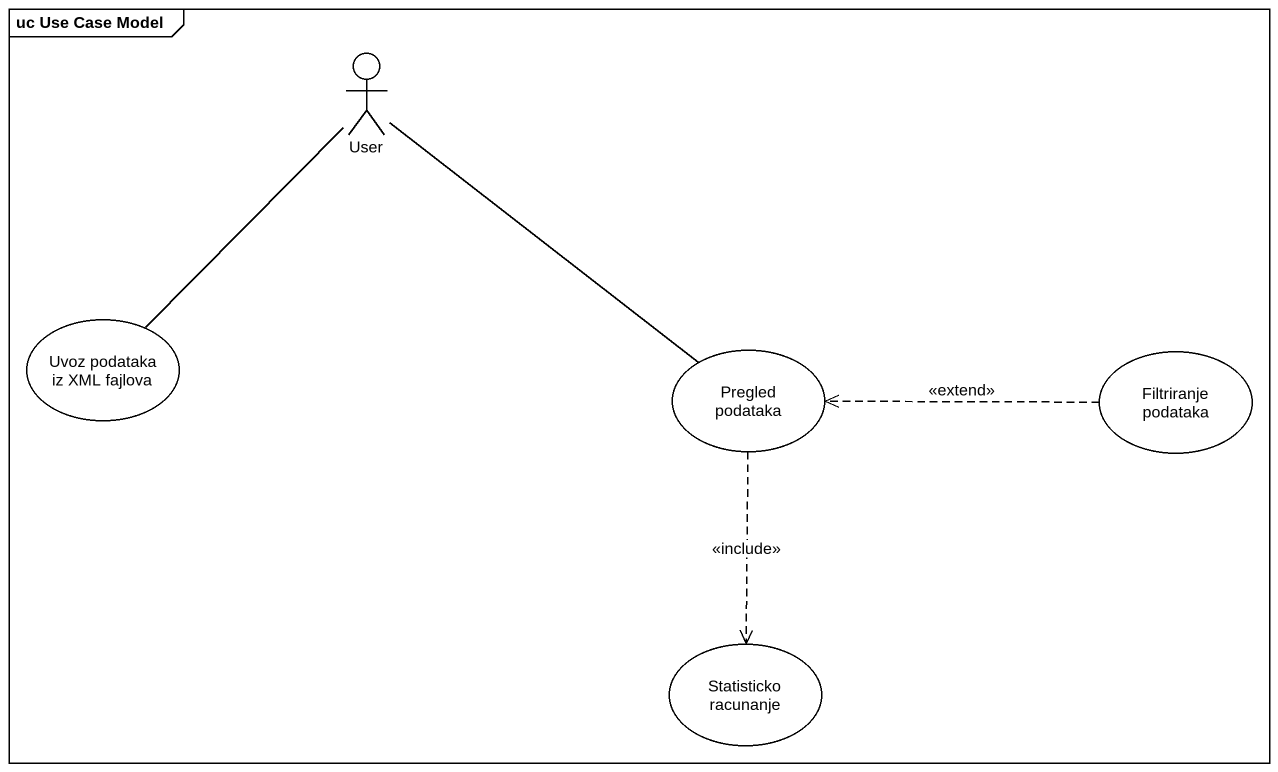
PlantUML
@startuml
mainframe uc Use Case Model
actor User
usecase "Uvoz podataka iz XML fajlova" as Uvoz_podataka_iz_XML_fajlova
usecase "Pregled podataka" as Pregled_podataka
usecase "Filtriranje podataka" as Filtriranje_podataka
usecase "Statisticko racunanje" as Statisticko_racunanje
User -- Uvoz_podataka_iz_XML_fajlova
User -- Pregled_podataka
Pregled_podataka ..> Statisticko_racunanje : <<include>>
Filtriranje_podataka .left.> Pregled_podataka : <<extend>>
@enduml
